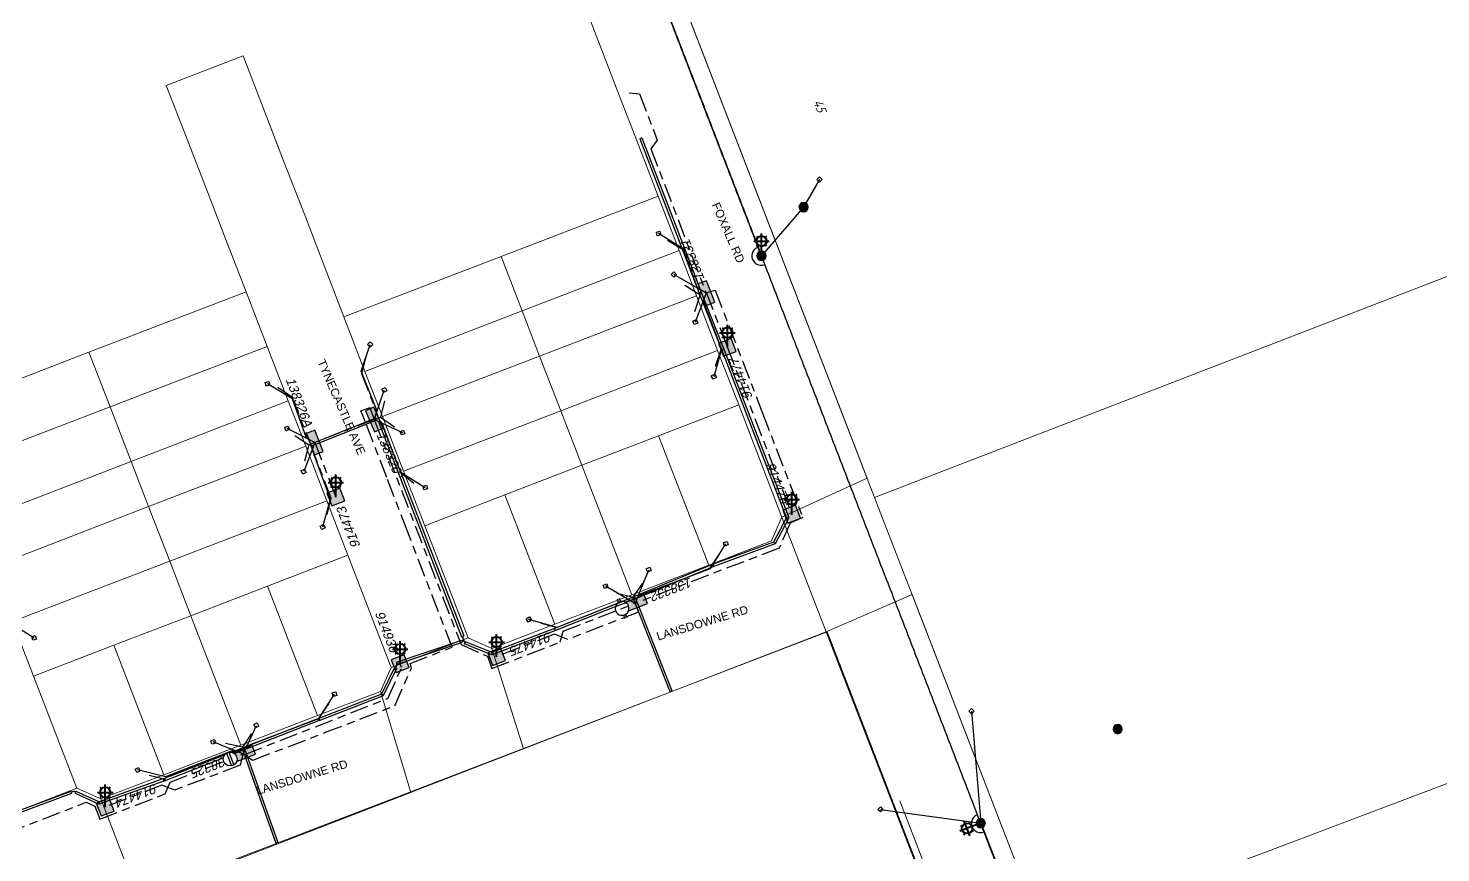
# Model space of a CAD drawing. Header units: metres. Extents: x 310412 to 311596, y 6269899 to 6270937.
# Drawn here: x 310709.8 to 311015.2, y 6270524.5 to 6270702.7 of the extents above; entities that cross this region are included whole.
import ezdxf
from ezdxf.enums import TextEntityAlignment as Align

# ---------------------------------------------------------------- set-up
doc = ezdxf.new("R2010")
doc.units = ezdxf.units.M
for name, pattern in [('Cable Exist OH', [1, 1, 0]), ('Cable Exist UG', [8.2, 4, -1.2, 1.8, -1.2]), ('Dash', [5, 3, -2]), ('DASHED', [0.75, 0.5, -0.25])]:
    doc.linetypes.add(name, pattern=pattern)
doc.layers.get('0').update_dxf_attribs({"color": 6})
for name, color, linetype in [('_User D-LOT', 1, 'Continuous'), ('Duct_SP_EXT', 7, 'Continuous'), ('Equip_LV_EXT', 7, 'Continuous'), ('Equip_SP_SL_EXT', 7, 'Continuous'), ('Mains_LV_EXT', 7, 'Continuous'), ('Mains_SL_EXT', 7, 'Continuous'), ('Notes', 7, 'Continuous'), ('Notes_HV_MISC', 7, 'Continuous'), ('Notes_LV_MISC', 7, 'Continuous'), ('Services_SP_EXT', 7, 'Continuous'), ('Span_SP_MISC', 7, 'Continuous'), ('SupportsOH_SP_TR_HV_LV_SL_EXT', 7, 'Continuous'), ('SupportsUG_SP_LV_EXT', 7, 'Continuous'), ('SupportsUG_SP_LV_SL_EXT', 7, 'Continuous'), ('Trench_SP_EXT', 7, 'Continuous')]:
    doc.layers.add(name, color=color, linetype=linetype)
doc.layers.add('_User F-LOT', color=7, linetype='DASHED', lineweight=0, true_color=0x969696)
doc.layers.add('_User Gas', color=7, linetype='Dash', lineweight=0, true_color=0x2eff31)
doc.layers.add('Cadastre Land Parcels_SP_EXT', color=9, linetype='Continuous', lineweight=5)
doc.layers.add('Cadastre Roads_SP_EXT', color=9, linetype='Continuous', lineweight=5)
doc.styles.add('ARIAL', font='arial.ttf', dxfattribs={"height": 2})
doc.styles.add('COLUMN_LABEL', font='arial.ttf')
doc.styles.add('iecARIAL', font='arial.ttf', dxfattribs={"height": 2})
doc.styles.add('ISOCP ITALIC', font='isocp.shx', dxfattribs={"oblique": 20})
doc.styles.add('POLE_LABEL', font='arial.ttf')
doc.styles.get("Standard").update_dxf_attribs({"font": 'arial.ttf'})

# ---------------------------------------------------------------- blocks, each defined once
blk = doc.blocks.new('COLUMN_EXT')
blk.add_hatch(color=256).paths.add_polyline_path([(-1.49, 1.48), (-1.49, -1.49), (1.48, -1.49), (1.48, 1.48)])
blk.add_lwpolyline([(-1.49, -1.49), (1.48, -1.49), (1.48, 1.48), (-1.49, 1.48)], close=True)
at = {"style": 'COLUMN_LABEL', "oblique": 15, "flags": 8}
blk.add_attdef('ASSET_NUM', text='', height=2, rotation=180, dxfattribs=at).set_placement((2, 2), align=Align.MIDDLE_LEFT)
at = {"flags": 9}
for tag, style, p in [('STRUCTURE_PLANT_NUMBER', 'POLE_LABEL', (1.81, 0.03)), ('STREET_CODE', 'COLUMN_LABEL', (1.81, -0.2))]:
    blk.add_attdef(tag, text='', height=0.2, dxfattribs=dict(at, style=style)).set_placement(p, align=Align.MIDDLE_LEFT)
at = {"flags": 1}
blk.add_attdef('Z', (1.81, -2.35), '', height=0.2, dxfattribs=at)
at = {"flags": 9}
for tag, p in [('COLUMN_TYPE', (1.81, -0.4)), ('OWNED_BY', (1.81, -0.6)), ('STATE', (1.81, -0.8)), ('USAGE', (1.81, -1)), ('STREETNAME', (1.81, -1.6)), ('SUBURB', (1.81, -1.8)), ('LEGEND', (1.81, -1.2)), ('LOCATION', (1.81, -1.4)), ('NOTES', (1.81, -2))]:
    blk.add_attdef(tag, text='', height=0.2, dxfattribs=at).set_placement(p, align=Align.MIDDLE_LEFT)
blk = doc.blocks.new('PILLAR_EXT')
blk.add_hatch(color=256).paths.add_polyline_path([(-2.475, 0.99), (-2.475, -0.99), (2.475, -0.99), (2.475, 0.99)])
blk.add_lwpolyline([(-2.475, -0.99), (2.475, -0.99), (2.475, 0.99), (-2.475, 0.99)], close=True)
at = {"style": 'ARIAL', "oblique": 15, "flags": 8}
blk.add_attdef('ASSET_NUM', (1.5, 3.5), '', height=2, dxfattribs=at)
for tag, p, flags in [('OWNED_BY', (0, -0.2), 9), ('STATE', (0, -0.4), 9), ('SUPPORT_TYPE', (0, -0.6), 9), ('STREETNAME', (0, -1.8), 9), ('SUBURB', (0, -2), 1), ('USAGE', (0, -0.8), 9), ('LEGEND', (0, -1), 9), ('LOCATION', (0, -1.2), 9), ('NOTES', (0, -1.4), 9), ('PARENT', (0, -1.6), 9)]:
    blk.add_attdef(tag, p, '', height=0.2, dxfattribs=dict(flags=flags))
blk = doc.blocks.new('SL_LANTERN_EXT')
at = {"lineweight": 40}
for p, q in [((-2.25, 4.22), (2.25, 4.22)), ((-1.46, 5.68), (-1.06, 5.28)), ((0, 1.97), (0, 6.47)), ((1.46, 5.68), (1.06, 5.28)), ((-1.46, 2.76), (-1.06, 3.16)), ((0, 0), (0, 2.72)), ((1.46, 2.76), (1.06, 3.16))]:
    blk.add_line(p, q, dxfattribs=at)
blk.add_circle((0, 4.22), 1.5, dxfattribs=at)
at = {"style": 'iecARIAL', "flags": 9}
blk.add_attdef('ASSET_NUM', (1.5, 1.5), '', height=2.5, dxfattribs=at)
for tag, p, height, flags in [('OPERATING_VOLTAGE', (0.98, -1.65), 0.2, 9), ('ORIENTATION', (0.98, -1.85), 0.2, 9), ('OWNED_BY', (0.98, -2.05), 0.2, 9), ('STATE', (0.98, -2.25), 0.2, 9), ('CONSTRUCTED_VOLTAGE', (0.98, -0.65), 0.2, 9), ('CONTROL_TYPE', (0.98, -0.85), 0.2, 9), ('LANTERN_PURPOSE', (0.98, -1.05), 0.2, 9), ('LANTERN_TYPE', (0.98, -1.25), 0.2, 9), ('NO_PHASES', (0.98, -1.45), 0.2, 9), ('USAGE', (0.98, -2.45), 0.2, 9), ('CEXIST', (0.98, -2.65), 0.2, 9), ('CNEW', (0.98, -2.85), 0.2, 9), ('CNUMBER', (0.98, -3.05), 0.2, 9), ('CREMOVE', (0.98, -3.25), 0.2, 9), ('CREPLACE', (0.98, -3.45), 0.2, 9), ('LKINGHEIGHT', (0.98, -3.65), 0.2, 9), ('LBRACKET', (0.98, -3.85), 0.2, 9), ('LBRACKETVOCAB', (0.98, -4.05), 0.2, 9), ('LCATEGORY', (0.98, -4.25), 0.2, 9), ('LNUMBER', (2.18, -3.25), 2.5, 8), ('LCHARGE1', (0.98, -4.45), 0.2, 9), ('LCHARGE1PERCENT', (0.98, -4.65), 0.2, 9), ('LCHARGE2', (0.98, -4.85), 0.2, 9), ('LCHARGE2PERCENT', (0.98, -5.05), 0.2, 9), ('LCHARGE3', (0.98, -5.25), 0.2, 9), ('LCHARGE3PERCENT', (0.98, -5.45), 0.2, 9), ('LEXIST', (0.98, -5.65), 0.2, 9), ('LLAMP', (0.98, -5.85), 0.2, 9), ('LLAMPVOCAB', (0.98, -6.05), 0.2, 9), ('LMAST', (0.98, -6.25), 0.2, 9), ('LMASTVOCAB', (0.98, -6.45), 0.2, 9), ('LNEW', (0.98, -6.65), 0.2, 9), ('LANTNUMBER', (0.98, -6.85), 0.2, 9), ('LOUTREACH', (0.98, -7.25), 0.2, 9), ('LOUTREACHVOCAB', (0.98, -7.45), 0.2, 9), ('LRATECODE', (0.98, -7.65), 0.2, 9), ('LREMOVE', (0.98, -7.85), 0.2, 9), ('LREPLACE', (0.98, -8.05), 0.2, 9), ('LTYPE', (0.98, -8.25), 0.2, 9), ('STREETNAME', (0.98, -9.25), 0.2, 9), ('SUBURB', (0.98, -9.45), 0.2, 1), ('LTYPEVOCAB', (0.98, -8.45), 0.2, 9), ('LEGEND', (0.98, -8.65), 0.2, 9), ('LOCATION', (0.98, -8.85), 0.2, 9), ('NOTES', (0.98, -9.05), 0.2, 9)]:
    blk.add_attdef(tag, p, '', height=height, dxfattribs=dict(flags=flags))
blk = doc.blocks.new('CCP_EXT')
blk.add_wipeout([(0, 0.57), (0.57, 0), (0, -0.57), (-0.57, 0)])
blk.add_lwpolyline([(-0.57, 0), (0, 0.57), (0.57, 0), (0, -0.57), (-0.57, 0)])
at = {"flags": 1}
blk.add_attdef('Z', (0, 0), '', height=0.2, dxfattribs=at)
at = {"flags": 9}
for tag, p in [('CCP_TYPE', (0, 0)), ('CONSTRUCTED_VOLTAGE', (0, -0.2)), ('OPERATING_VOLTAGE', (0, -0.6)), ('ORIENTATION', (0, -0.8)), ('OWNED_BY', (0, -1)), ('STATE', (0, -1.8)), ('NO_PHASES', (0, -0.4)), ('USAGE', (0, -1.2)), ('LEGEND', (0, -1.4)), ('LIFE_SUPPORT', (0, -1.6)), ('NOTES', (0, -2))]:
    blk.add_attdef(tag, text='', height=0.2, dxfattribs=at).set_placement(p, align=Align.MIDDLE_LEFT)
blk = doc.blocks.new('POLE_EXT')
blk.add_hatch(color=256).paths.add_polyline_path([(-1, 0, 1), (1, 0, 1)])
blk.add_lwpolyline([(-1, 0, 1), (1, 0, 1)], format="xyb", close=True)
for tag, height, flags, p in [('pNumber', 2.5, 8, (-17.84, 2.07)), ('OWNED_BY', 0.2, 9, (1.35, -0.4)), ('SPECIAL_USE', 0.2, 9, (1.35, -0.8)), ('STATE', 0.2, 9, (1.35, -1)), ('cLV', 0.2, 9, (1.35, -1.4)), ('hDepth', 0.2, 9, (1.35, -1.6)), ('hDia', 0.2, 9, (1.35, -1.8)), ('cHV', 0.2, 9, (1.35, -2)), ('PARENT', 0.2, 9, (1.35, -0.6)), ('USAGE', 0.2, 9, (1.35, -1.2)), ('LBRACKET', 0.2, 9, (1.35, -2.2)), ('LExisting', 0.2, 9, (1.35, -2.4)), ('LANTNUMBER', 0.2, 9, (1.35, -2.6)), ('LOther', 0.2, 9, (1.35, -2.8)), ('LRemove', 0.2, 9, (1.35, -3)), ('cLinedev', 0.2, 9, (1.35, -3.4)), ('pExisting', 0.2, 9, (1.35, -3.8)), ('pFooting', 0.2, 9, (1.35, -4.4)), ('pNew', 0.2, 9, (1.35, -4.6)), ('pRelocate', 0.2, 9, (1.35, -5)), ('pRemove', 0.2, 9, (1.35, -5.2)), ('pReplace', 0.2, 9, (1.35, -5.4)), ('pStay', 0.2, 9, (1.35, -5.6)), ('pType', 0.2, 9, (1.35, -5.8)), ('cspan', 0.2, 9, (1.35, -6)), ('STREETNAME', 0.2, 9, (1.35, -6.2)), ('LEGEND', 0.2, 9, (1.35, -3.2)), ('LOCATION', 0.2, 9, (1.35, -3.6)), ('PFNUMBER', 0.2, 9, (1.35, -4)), ('NEWPFNUMBER', 0.2, 9, (1.35, -4.2)), ('SUBURB', 0.2, 9, (1.35, -6.4)), ('OPERATED_BY', 0.2, 9, (1.36, -7.01)), ('NOTES', 0.2, 9, (1.35, -6.6)), ('MAINTAINED_BY', 0.2, 9, (1.36, -6.81))]:
    blk.add_attdef(tag, text='', height=height, dxfattribs=dict(flags=flags)).set_placement(p, align=Align.MIDDLE_LEFT)
at = {"style": 'POLE_LABEL', "flags": 9}
for tag, p in [('STRUCTURE_PLANT_NUMBER', (1.35, 0.03)), ('STREET_CODE', (1.35, -0.2))]:
    blk.add_attdef(tag, text='', height=0.2, dxfattribs=at).set_placement(p, align=Align.MIDDLE_LEFT)
at = {"style": 'POLE_LABEL', "oblique": 15, "flags": 9}
blk.add_attdef('ASSET_NUM', text='', height=2, dxfattribs=at).set_placement((2, 2), align=Align.MIDDLE_LEFT)
at = {"flags": 1}
blk.add_attdef('Z', (1.35, -7.33), '', height=0.2, dxfattribs=at)
blk = doc.blocks.new('LV_UG_LINKS_CLOSED_EXT')
blk.add_wipeout([(-1.06, 1.06), (-1.18, 0.92), (-1.29, 0.76), (-1.37, 0.59), (-1.43, 0.42), (-1.48, 0.23), (-1.49, 0.05), (-1.49, -0.14), (-1.46, -0.33), (-1.41, -0.51), (-1.33, -0.68), (-1.24, -0.84), (-1.12, -0.99), (-0.99, -1.12), (-0.84, -1.24), (-0.68, -1.33), (-0.51, -1.41), (-0.33, -1.46), (-0.14, -1.49), (0.05, -1.49), (0.23, -1.48), (0.42, -1.43), (0.59, -1.37), (0.76, -1.29), (0.92, -1.18), (1.06, -1.06), (1.18, -0.92), (1.29, -0.76), (1.37, -0.59), (1.43, -0.42), (1.48, -0.23), (1.49, -0.05), (1.49, 0.14), (1.46, 0.33), (1.41, 0.51), (1.33, 0.68), (1.24, 0.84), (1.12, 0.99), (0.99, 1.12), (0.84, 1.24), (0.68, 1.33), (0.51, 1.41), (0.33, 1.46), (0.14, 1.49), (-0.05, 1.49), (-0.23, 1.48), (-0.42, 1.43), (-0.59, 1.37), (-0.76, 1.29), (-0.92, 1.18)])
for p, q in [((-0.25, -1.48), (-0.25, 1.48)), ((0.25, -1.48), (0.25, 1.48))]:
    blk.add_line(p, q)
blk.add_circle((0, 0), 1.5)
at = {"flags": 9}
for tag, p in [('ACTUAL_STATUS', (0, 0)), ('CONSTRUCTED_VOLTAGE', (0, -0.2)), ('OPERATING_VOLTAGE', (0, -0.6)), ('ORIENTATION', (0, -0.8)), ('STATE', (0, -1)), ('SWITCH_TYPE', (0, -1.2)), ('NO_PHASES', (0, -0.4)), ('USAGE', (0, -1.4)), ('NOTES', (0, -1.6))]:
    blk.add_attdef(tag, text='', height=0.2, dxfattribs=at).set_placement(p, align=Align.MIDDLE_LEFT)
at = {"flags": 1}
blk.add_attdef('Z', (0, 0), '', height=0.2, dxfattribs=at)
blk = doc.blocks.new('LV_UG_LINKS_OPEN_EXT')
for p, q in [((-0.25, 1.47), (-0.25, 2.22)), ((0.25, 1.47), (0.25, 2.22)), ((-0.25, -1.47), (-0.25, -2.22)), ((0.25, -1.47), (0.25, -2.22))]:
    blk.add_line(p, q)
at = {"flags": 9}
for tag, p in [('ACTUAL_STATUS', (0, 0)), ('CONSTRUCTED_VOLTAGE', (0, -0.2)), ('OPERATING_VOLTAGE', (0, -0.6)), ('ORIENTATION', (0, -0.8)), ('STATE', (0, -1)), ('SWITCH_TYPE', (0, -1.2)), ('NO_PHASES', (0, -0.4)), ('USAGE', (0, -1.4)), ('NOTES', (0, -1.6))]:
    blk.add_attdef(tag, text='', height=0.2, dxfattribs=at).set_placement(p, align=Align.MIDDLE_LEFT)
at = {"flags": 1}
blk.add_attdef('Z', (0, 0), '', height=0.2, dxfattribs=at)
blk.add_wipeout([(-0.25, 1.47), (-0.43, 1.43), (-0.61, 1.36), (-0.77, 1.28), (-0.93, 1.17), (-1.07, 1.05), (-1.19, 0.9), (-1.29, 0.75), (-1.38, 0.58), (-1.44, 0.4), (-1.48, 0.22), (-1.49, 0.03), (-1.49, -0.16), (-1.45, -0.34), (-1.4, -0.52), (-1.32, -0.69), (-1.23, -0.85), (-1.11, -1), (-0.98, -1.13), (-0.83, -1.24), (-0.66, -1.34), (-0.49, -1.41), (-0.31, -1.46), (-0.13, -1.49), (0.06, -1.49), (0.25, -1.47), (0.43, -1.43), (0.61, -1.36), (0.77, -1.28), (0.93, -1.17), (1.07, -1.05), (1.19, -0.9), (1.29, -0.75), (1.38, -0.58), (1.44, -0.4), (1.48, -0.22), (1.49, -0.03), (1.49, 0.16), (1.45, 0.34), (1.4, 0.52), (1.32, 0.69), (1.23, 0.85), (1.11, 1), (0.98, 1.13), (0.83, 1.24), (0.66, 1.34), (0.49, 1.41), (0.31, 1.46), (0.13, 1.49), (-0.06, 1.49)])
blk.add_lwpolyline([(0, -1.49, 1), (0, 1.49, 1)], format="xyb", close=True)
blk = doc.blocks.new('A$C64462609')
at = {"layer": '_User D-LOT', "color": 1, "lineweight": 0, "true_color": 0xfc0307}
for p in [(310643.18, 6270480.5), (310911.14, 6270498.24)]:
    blk.add_line(p, (310882.55, 6270572.27), dxfattribs=at)
at = {"layer": '_User F-LOT', "lineweight": 0}
blk.add_line((310909.7, 6270501.97), (310882.55, 6270572.26), dxfattribs=at)

msp = doc.modelspace()

# ---------------------------------------------------------------- linework, layer by layer
at = {"layer": 'Cadastre Land Parcels_SP_EXT', "linetype": 'Continuous'}
msp.add_lwpolyline([(311292.03, 6270936.73), (311181.56, 6270894.97), (311123.41, 6270872.98), (311107.52, 6270866.97), (311091.62, 6270860.96), (311075.73, 6270854.95), (311059.83, 6270848.94), (311043.94, 6270842.93), (311039.7, 6270841.32), (311025.98, 6270836.14), (310978.65, 6270818.24), (310957.95, 6270810.41), (310930.91, 6270800.19), (310863.98, 6270774.89), (310863.85, 6270774.83), (310861.67, 6270774.01), (310830.58, 6270762.25), (310892.79, 6270601.34), (311433.59, 6270810)], dxfattribs=at)
for points in [[(310850.5, 6270654.67), (310845.95, 6270666.46), (310812, 6270653.41), (310816.56, 6270641.63), (310850.5, 6270654.67)], [(310816.56, 6270641.63), (310812, 6270653.41), (310778.03, 6270640.35), (310782.58, 6270628.56), (310816.56, 6270641.63)], [(310854.28, 6270644.88), (310850.5, 6270654.67), (310816.56, 6270641.63), (310820.34, 6270631.84), (310854.28, 6270644.88)], [(310761.42, 6270633.97), (310756.86, 6270645.76), (310722.89, 6270632.7), (310727.44, 6270620.91), (310761.42, 6270633.97)], [(310858.84, 6270633.09), (310854.28, 6270644.88), (310820.34, 6270631.84), (310824.9, 6270620.05), (310858.84, 6270633.09)], [(310820.34, 6270631.84), (310816.56, 6270641.63), (310782.58, 6270628.56), (310786.37, 6270618.78), (310820.34, 6270631.84)], [(310727.44, 6270620.91), (310722.89, 6270632.7), (310688.91, 6270619.64), (310693.47, 6270607.85), (310727.44, 6270620.91)], [(310765.98, 6270622.18), (310761.42, 6270633.97), (310727.44, 6270620.91), (310732, 6270609.12), (310765.98, 6270622.18)], [(310846.08, 6270614.65), (310863.39, 6270621.3), (310858.84, 6270633.09), (310824.9, 6270620.05), (310829.46, 6270608.26), (310846.08, 6270614.65)], [(310824.9, 6270620.05), (310820.34, 6270631.84), (310786.37, 6270618.78), (310790.93, 6270606.99), (310824.9, 6270620.05)], [(310732, 6270609.12), (310727.44, 6270620.91), (310693.47, 6270607.85), (310698.03, 6270596.06), (310732, 6270609.12)], [(310769.76, 6270612.39), (310765.98, 6270622.18), (310732, 6270609.12), (310735.79, 6270599.33), (310769.76, 6270612.39)], [(310812.84, 6270601.87), (310829.46, 6270608.26), (310824.9, 6270620.05), (310790.93, 6270606.99), (310795.49, 6270595.2), (310812.84, 6270601.87)], [(310870.52, 6270591.92), (310872.75, 6270597.05), (310863.39, 6270621.3), (310846.08, 6270614.65), (310856.9, 6270586.68), (310870.52, 6270591.92)], [(310856.9, 6270586.68), (310846.08, 6270614.65), (310829.46, 6270608.26), (310840.27, 6270580.29), (310856.9, 6270586.68)], [(310774.32, 6270600.6), (310769.76, 6270612.39), (310735.79, 6270599.33), (310740.35, 6270587.54), (310774.32, 6270600.6)], [(310735.79, 6270599.33), (310732, 6270609.12), (310698.03, 6270596.06), (310701.81, 6270586.27), (310735.79, 6270599.33)], [(310840.27, 6270580.29), (310829.46, 6270608.26), (310812.84, 6270601.87), (310823.65, 6270573.9), (310840.27, 6270580.29)], [(310740.35, 6270587.54), (310735.79, 6270599.33), (310701.81, 6270586.27), (310706.37, 6270574.48), (310740.35, 6270587.54)], [(310761.53, 6270582.14), (310778.88, 6270588.82), (310774.32, 6270600.6), (310740.35, 6270587.54), (310744.9, 6270575.76), (310761.53, 6270582.14)]]:
    msp.add_lwpolyline(points, close=True, dxfattribs=at)
at = {"layer": 'Duct_SP_EXT'}
for p, q in [((310842, 6270678.84), (310842.22, 6270678.92)), ((310842.44, 6270679.01), (310842.22, 6270678.92)), ((310851.13, 6270655.18), (310851.35, 6270655.26)), ((310851.13, 6270655.18), (310851.35, 6270655.26)), ((310851.57, 6270655.35), (310851.35, 6270655.26)), ((310851.58, 6270655.35), (310851.35, 6270655.26)), ((310851.58, 6270655.35), (310855.3, 6270645.65)), ((310854.85, 6270645.48), (310855.07, 6270645.56)), ((310854.93, 6270645.28), (310855.15, 6270645.36)), ((310855.3, 6270645.65), (310855.07, 6270645.56)), ((310855.37, 6270645.45), (310855.15, 6270645.36)), ((310859.71, 6270633.17), (310859.93, 6270633.26)), ((310859.71, 6270633.17), (310859.93, 6270633.26)), ((310860.15, 6270633.35), (310859.93, 6270633.26)), ((310860.15, 6270633.34), (310859.93, 6270633.26)), ((310770.71, 6270612.85), (310784.8, 6270618.46)), ((310770.88, 6270612.4), (310784.98, 6270618.01)), ((310784.8, 6270618.46), (310784.89, 6270618.23)), ((310784.98, 6270618.01), (310784.89, 6270618.23)), ((310785.67, 6270617.46), (310785.89, 6270617.55)), ((310786.11, 6270617.64), (310785.89, 6270617.55)), ((310770.71, 6270612.85), (310770.79, 6270612.62)), ((310770.88, 6270612.4), (310770.79, 6270612.62)), ((310790.21, 6270605.71), (310790.43, 6270605.79)), ((310790.21, 6270605.71), (310790.43, 6270605.79)), ((310790.66, 6270605.88), (310790.43, 6270605.79)), ((310790.66, 6270605.88), (310790.43, 6270605.79)), ((310873.76, 6270597.01), (310870.93, 6270591.67)), ((310874.19, 6270596.78), (310871.26, 6270591.29)), ((310873.75, 6270596.81), (310873.97, 6270596.9)), ((310873.76, 6270597.01), (310873.97, 6270596.9)), ((310874.2, 6270596.98), (310873.97, 6270596.9)), ((310874.19, 6270596.78), (310873.97, 6270596.9)), ((310870.93, 6270591.67), (310871.09, 6270591.48)), ((310871.26, 6270591.29), (310871.09, 6270591.48)), ((310857.86, 6270586.87), (310857.96, 6270586.65)), ((310857.87, 6270586.88), (310857.96, 6270586.65)), ((310858.04, 6270586.43), (310857.96, 6270586.65)), ((310858.05, 6270586.43), (310857.96, 6270586.65))]:
    msp.add_line(p, q, dxfattribs=at)
at = {"layer": 'Mains_LV_EXT', "linetype": 'Continuous'}
msp.add_lwpolyline([(310867.51, 6270655.37, 1.02436), (310869.04, 6270651.68)], format="xyb", dxfattribs=at)
at = {"layer": 'Mains_LV_EXT', "linetype": 'Cable Exist UG'}
msp.add_lwpolyline([(310784.6, 6270618.13), (310771.72, 6270613.19)], dxfattribs=at)
at = {"layer": 'Notes_LV_MISC', "linetype": 'Cable Exist UG'}
for points in [[(310856.33, 6270645.66), (310860.96, 6270633.69)], [(310860.96, 6270633.69), (310874.9, 6270597.58)], [(310771.72, 6270613.19), (310776.27, 6270601.4)]]:
    msp.add_lwpolyline(points, dxfattribs=at)
at = {"layer": 'Trench_SP_EXT', "linetype": 'Cable Exist UG'}
for points in [[(310853.88, 6270641.53), (310855.06, 6270645.06), (310851.73, 6270647.13)], [(310858.4, 6270629.71), (310859.62, 6270633.26)], [(310784.89, 6270618.23), (310785.91, 6270618.64)], [(310770.41, 6270612.69), (310771.37, 6270613.06)], [(310793.17, 6270604.3), (310790.01, 6270606.89)], [(310837.05, 6270580.65), (310840.59, 6270579.76), (310842.65, 6270582.81)]]:
    msp.add_lwpolyline(points, dxfattribs=at)

# ---------------------------------------------------------------- block references
at = {"layer": 'Equip_SP_SL_EXT', "xscale": 0.75, "yscale": 0.75, "zscale": 0.75}
for p in [(310868.32, 6270653.54), (310860.94, 6270633.74), (310776.27, 6270601.4), (310874.85, 6270597.71)]:
    msp.add_blockref('SL_LANTERN_EXT', p, dxfattribs=at)
at = {"layer": 'Notes'}
msp.add_blockref('A$C64462609', (0, 0), dxfattribs=at)
at = {"layer": 'Notes_HV_MISC'}
for p in [(310877.43, 6270664.07), (310868.32, 6270653.54)]:
    msp.add_blockref('POLE_EXT', p, dxfattribs=at)
at = {"layer": 'SupportsOH_SP_TR_HV_LV_SL_EXT'}
for p in [(310877.43, 6270664.07), (310868.32, 6270653.54)]:
    msp.add_blockref('POLE_EXT', p, dxfattribs=at)
at = {"layer": 'SupportsUG_SP_LV_EXT'}
ref = msp.add_blockref('PILLAR_EXT', (310856.39, 6270645.5), dxfattribs=dict(at, rotation=111.1210561882657))
ref.add_attrib('ASSET_NUM', '138331', (310856.04, 6270648.56), dxfattribs={"layer": '0', "height": 2, "rotation": 111.1211, "style": 'ARIAL', "oblique": 15})
ref = msp.add_blockref('PILLAR_EXT', (310771.72, 6270613.19), dxfattribs=dict(at, rotation=291.1140575227546))
ref.add_attrib('ASSET_NUM', '138326A', (310765.38, 6270626.81), dxfattribs={"layer": '0', "height": 2, "rotation": 291.1141, "style": 'ARIAL', "oblique": 15})
ref = msp.add_blockref('PILLAR_EXT', (310784.59, 6270618.16), dxfattribs=dict(at, rotation=293.2686231493269))
ref.add_attrib('ASSET_NUM', '138326', (310784.98, 6270614.94), dxfattribs={"layer": '0', "height": 2, "rotation": 293.2686, "style": 'ARIAL', "oblique": 15})
ref = msp.add_blockref('PILLAR_EXT', (310840.98, 6270578.42), dxfattribs=dict(at, rotation=201.0067540625609))
ref.add_attrib('ASSET_NUM', '138332', (310852.97, 6270584.1), dxfattribs={"layer": '0', "height": 2, "rotation": 201.0068, "style": 'ARIAL', "oblique": 15})
at = {"layer": 'SupportsUG_SP_LV_SL_EXT'}
ref = msp.add_blockref('COLUMN_EXT', (310860.94, 6270633.74), dxfattribs=dict(at, rotation=291.1210561882655))
ref.add_attrib('ASSET_NUM', '914477', dxfattribs={"layer": '0', "height": 2, "rotation": 111.1211, "style": 'COLUMN_LABEL', "oblique": 15}).set_placement((310865.54, 6270622.56), align=Align.MIDDLE_LEFT)
ref = msp.add_blockref('COLUMN_EXT', (310874.85, 6270597.71), dxfattribs=dict(at, rotation=111.1182893992971))
ref.add_attrib('ASSET_NUM', '914476', dxfattribs={"layer": '0', "height": 2, "rotation": 291.1183, "style": 'COLUMN_LABEL', "oblique": 15}).set_placement((310870.11, 6270608.86), align=Align.MIDDLE_LEFT)
ref = msp.add_blockref('COLUMN_EXT', (310776.27, 6270601.4), dxfattribs=dict(at, rotation=291.1227288880468))
ref.add_attrib('ASSET_NUM', '914473', dxfattribs={"layer": '0', "height": 2, "rotation": 111.1227, "style": 'COLUMN_LABEL', "oblique": 15}).set_placement((310780.71, 6270590.43), align=Align.MIDDLE_LEFT)

# ---------------------------------------------------------------- texts
at = {"layer": 'Cadastre Land Parcels_SP_EXT', "style": 'ISOCP ITALIC', "oblique": 20}
msp.add_text('45', height=2, rotation=291.1305, dxfattribs=at).set_placement((310879.52, 6270686.87))
at = {"layer": 'Cadastre Roads_SP_EXT'}
for s, rotation, p in [('FOXALL RD', 293.5323, (310857.53, 6270664.58)), ('TYNECASTLE AVE', 293.5329, (310772.23, 6270630.67))]:
    msp.add_text(s, height=1.8, rotation=rotation, dxfattribs=at).set_placement(p)

# ---------------------------------------------------------------- next in the draw order: linework, layer by layer
at = {"layer": '_User Gas', "linetype": 'Continuous', "flags": 128}
msp.add_lwpolyline([(310898.25, 6270535.79), (310911.1, 6270502.51), (310920.4, 6270478.44), (310938.95, 6270430.42)], dxfattribs=at)
at = {"layer": 'Cadastre Land Parcels_SP_EXT', "linetype": 'Continuous'}
for points in [[(311435, 6270810.01), (311434.95, 6270810.53), (311433.59, 6270810), (310892.79, 6270601.34), (310929.43, 6270506.55), (311494.07, 6270719.93), (311493.63, 6270721.04), (311488.55, 6270726.88), (311485.42, 6270729.14), (311485.06, 6270729.39), (311474.96, 6270738.53), (311454.15, 6270768.42), (311436, 6270798.9), (311435, 6270810.01)], [(310942.4, 6270473), (311493.93, 6270682.06), (311497.82, 6270711.38), (311497.73, 6270712.49), (311494.07, 6270719.93), (310929.43, 6270506.55), (310942.4, 6270473)], [(310823.65, 6270573.9), (310812.84, 6270601.87), (310795.49, 6270595.2), (310804.86, 6270570.96), (310810.03, 6270568.67), (310823.65, 6270573.9)], [(310728.28, 6270569.37), (310744.9, 6270575.76), (310740.35, 6270587.54), (310706.37, 6270574.48), (310710.93, 6270562.7), (310728.28, 6270569.37)], [(310785.96, 6270559.41), (310788.25, 6270564.58), (310778.88, 6270588.82), (310761.53, 6270582.14), (310772.34, 6270554.18), (310785.96, 6270559.41)], [(310772.34, 6270554.18), (310761.53, 6270582.14), (310744.9, 6270575.76), (310755.72, 6270547.79), (310772.34, 6270554.18)], [(310755.72, 6270547.79), (310744.9, 6270575.76), (310728.28, 6270569.37), (310739.1, 6270541.4), (310755.72, 6270547.79)], [(310910.99, 6270498.06), (310882.31, 6270572.28), (310733.66, 6270514.86), (310731.41, 6270509.57), (310757.11, 6270443.19), (310762.32, 6270440.78), (310910.99, 6270498.06)], [(310739.1, 6270541.4), (310728.28, 6270569.37), (310710.93, 6270562.7), (310720.3, 6270538.46), (310725.48, 6270536.16), (310739.1, 6270541.4)]]:
    msp.add_lwpolyline(points, close=True, dxfattribs=at)
at = {"layer": 'Duct_SP_EXT'}
for p, q in [((310803.55, 6270571.15), (310803.77, 6270571.24)), ((310803.99, 6270571.33), (310803.77, 6270571.24)), ((310823.74, 6270572.59), (310810.08, 6270567.34)), ((310823.56, 6270573.03), (310823.65, 6270572.81)), ((310823.56, 6270573.03), (310823.65, 6270572.81)), ((310823.74, 6270572.59), (310823.65, 6270572.81)), ((310823.74, 6270572.59), (310823.65, 6270572.81)), ((310789.36, 6270565.73), (310803.54, 6270570.51)), ((310789.51, 6270565.28), (310803.7, 6270570.06)), ((310803.54, 6270570.51), (310803.62, 6270570.29)), ((310803.7, 6270570.06), (310803.62, 6270570.29)), ((310804.11, 6270569.71), (310804.2, 6270569.93)), ((310809.9, 6270567.34), (310804.11, 6270569.71)), ((310804.29, 6270570.15), (310804.2, 6270569.93)), ((310810.08, 6270567.79), (310804.29, 6270570.15)), ((310809.9, 6270567.79), (310809.99, 6270567.56)), ((310810.08, 6270567.79), (310809.99, 6270567.56)), ((310789.36, 6270565.73), (310789.44, 6270565.51)), ((310789.51, 6270565.28), (310789.44, 6270565.51)), ((310809.9, 6270567.34), (310809.99, 6270567.56)), ((310810.08, 6270567.34), (310809.99, 6270567.56)), ((310786.25, 6270558.88), (310789.04, 6270564.61)), ((310786.6, 6270558.5), (310789.47, 6270564.4)), ((310789.04, 6270564.61), (310789.26, 6270564.5)), ((310789.47, 6270564.4), (310789.26, 6270564.5)), ((310786.25, 6270558.88), (310786.43, 6270558.69)), ((310786.6, 6270558.5), (310786.43, 6270558.69)), ((310848.52, 6270559.38), (310848.74, 6270559.47)), ((310848.96, 6270559.55), (310848.74, 6270559.47)), ((310772.47, 6270553.58), (310772.55, 6270553.36)), ((310772.64, 6270553.13), (310772.55, 6270553.36)), ((310772.57, 6270553.61), (310772.66, 6270553.39)), ((310772.74, 6270553.16), (310772.66, 6270553.39)), ((310755.97, 6270547.15), (310756.06, 6270546.93)), ((310755.97, 6270547.15), (310756.06, 6270546.93)), ((310755.99, 6270547.05), (310756.21, 6270547.13)), ((310755.99, 6270547.05), (310763.3, 6270526.58)), ((310756.14, 6270546.71), (310756.06, 6270546.93)), ((310756.14, 6270546.71), (310756.06, 6270546.93)), ((310756.44, 6270547.21), (310756.21, 6270547.13)), ((310756.44, 6270547.21), (310763.76, 6270526.74)), ((310738.96, 6270540.55), (310739.04, 6270540.32)), ((310739.12, 6270540.1), (310739.04, 6270540.32)), ((310739.05, 6270540.55), (310739.14, 6270540.32)), ((310739.23, 6270540.1), (310739.14, 6270540.32)), ((310701.17, 6270531.27), (310719.04, 6270537.87)), ((310701.34, 6270530.82), (310719.21, 6270537.42)), ((310719.04, 6270537.87), (310719.12, 6270537.64)), ((310719.21, 6270537.42), (310719.12, 6270537.64)), ((310719.88, 6270537.41), (310719.98, 6270537.63)), ((310719.88, 6270537.41), (310724.95, 6270535.12)), ((310720.08, 6270537.85), (310719.98, 6270537.63)), ((310720.08, 6270537.85), (310725.14, 6270535.56)), ((310725.12, 6270535.11), (310739.12, 6270540.1)), ((310724.95, 6270535.12), (310725.04, 6270535.34)), ((310724.96, 6270535.56), (310725.04, 6270535.34)), ((310725.14, 6270535.56), (310725.04, 6270535.34)), ((310725.12, 6270535.11), (310725.04, 6270535.34)), ((310763.3, 6270526.58), (310763.53, 6270526.66)), ((310763.76, 6270526.74), (310763.53, 6270526.66))]:
    msp.add_line(p, q, dxfattribs=at)
at = {"layer": 'Mains_LV_EXT', "linetype": 'Continuous'}
msp.add_lwpolyline([(310915, 6270532.79, 1.01746), (310916.45, 6270529.06)], format="xyb", dxfattribs=at)
at = {"layer": 'Mains_LV_EXT', "linetype": 'Cable Exist OH'}
msp.add_lwpolyline([(310935.46, 6270479.9), (310915.73, 6270530.93)], dxfattribs=at)
at = {"layer": 'Mains_SL_EXT', "linetype": 'Cable Exist OH'}
msp.add_lwpolyline([(310915.73, 6270530.93), (310935.46, 6270479.9), (310956.81, 6270424.25)], dxfattribs=at)
at = {"layer": 'Span_SP_MISC', "lineweight": 35}
msp.add_line((310935.46, 6270479.9), (310915.73, 6270530.93), dxfattribs=at)
at = {"layer": 'Trench_SP_EXT', "linetype": 'Cable Exist UG'}
for points in [[(310820.67, 6270574.12), (310824.16, 6270573.21)], [(310804.2, 6270569.93), (310803.77, 6270571.14)], [(310804.04, 6270570.39), (310803.64, 6270570.22)], [(310789.44, 6270565.39), (310789.26, 6270564.6)], [(310735.93, 6270541.33), (310739.48, 6270540.45)], [(310720.02, 6270537.66), (310719.6, 6270537.82), (310719.12, 6270537.64)]]:
    msp.add_lwpolyline(points, dxfattribs=at)

# ---------------------------------------------------------------- next in the draw order: block references
at = {"layer": 'Equip_SP_SL_EXT', "xscale": 0.75, "yscale": 0.75, "zscale": 0.75}
for p in [(310811.03, 6270566.91), (310790.18, 6270565.4), (310726.4, 6270534.42)]:
    msp.add_blockref('SL_LANTERN_EXT', p, dxfattribs=at)
at = {"layer": 'Equip_SP_SL_EXT', "xscale": 0.75, "yscale": 0.75, "zscale": 0.75, "rotation": 111.1194986520348}
msp.add_blockref('SL_LANTERN_EXT', (310915.73, 6270530.93), dxfattribs=at)
at = {"layer": 'Notes_HV_MISC'}
for p in [(310945.34, 6270551.27), (310915.73, 6270530.93)]:
    msp.add_blockref('POLE_EXT', p, dxfattribs=at)
at = {"layer": 'Services_SP_EXT'}
for p in [(310880.88, 6270670.01), (310849.38, 6270649.5), (310783.69, 6270634.39)]:
    msp.add_blockref('CCP_EXT', p, dxfattribs=at)
for p, rotation in [((310846.08, 6270658.35), 329.4057657269044), ((310854, 6270639.21), 69.12105628767857), ((310761.48, 6270625.86), 330.1625379285554), ((310858.01, 6270627.42), 73.59196639801768), ((310786.75, 6270624.53), 251.2686229950413), ((310765.72, 6270616.23), 333.123692292456), ((310790.7, 6270615.34), 155.2686232003044), ((310769.32, 6270606.91), 69.12369242359262), ((310773.4, 6270594.93), 73.11711217778445), ((310860.6, 6270591.32), 241.2361649853025), ((310843.94, 6270585.71), 159.0067538802073), ((310834.61, 6270582.13), 63.00675365405626)]:
    msp.add_blockref('CCP_EXT', p, dxfattribs=dict(at, rotation=rotation))
at = {"layer": 'SupportsOH_SP_TR_HV_LV_SL_EXT'}
for p in [(310945.34, 6270551.27), (310915.73, 6270530.93)]:
    msp.add_blockref('POLE_EXT', p, dxfattribs=at)
at = {"layer": 'SupportsUG_SP_LV_EXT'}
ref = msp.add_blockref('PILLAR_EXT', (310756.22, 6270545.87), dxfattribs=dict(at, rotation=201.0067540625609))
ref.add_attrib('ASSET_NUM', '138325', (310753.56, 6270545.91), dxfattribs={"layer": '0', "height": 2, "rotation": 201.0068, "style": 'ARIAL', "oblique": 15})
at = {"layer": 'SupportsUG_SP_LV_SL_EXT'}
ref = msp.add_blockref('COLUMN_EXT', (310790.18, 6270565.4), dxfattribs=dict(at, rotation=111.1213314689341))
ref.add_attrib('ASSET_NUM', '914936', dxfattribs={"layer": '0', "height": 2, "rotation": 291.1213, "style": 'COLUMN_LABEL', "oblique": 15}).set_placement((310785.6, 6270576.71), align=Align.MIDDLE_LEFT)
ref = msp.add_blockref('COLUMN_EXT', (310811.03, 6270566.91), dxfattribs=dict(at, rotation=21.00331941674773))
ref.add_attrib('ASSET_NUM', '914475', dxfattribs={"layer": '0', "height": 2, "rotation": 201.0033, "style": 'COLUMN_LABEL', "oblique": 15}).set_placement((310822.82, 6270571.37), align=Align.MIDDLE_LEFT)
ref = msp.add_blockref('COLUMN_EXT', (310726.4, 6270534.42), dxfattribs=dict(at, rotation=21.00874100281838))
ref.add_attrib('ASSET_NUM', '914474', dxfattribs={"layer": '0', "height": 2, "rotation": 201.0087, "style": 'COLUMN_LABEL', "oblique": 15}).set_placement((310737.56, 6270538.58), align=Align.MIDDLE_LEFT)

# ---------------------------------------------------------------- next in the draw order: texts
at = {"layer": 'Cadastre Roads_SP_EXT'}
for p in [(310845.96, 6270570.38), (310759.35, 6270537.04)]:
    msp.add_text('LANSDOWNE RD', height=1.8, rotation=16.8317, dxfattribs=at).set_placement(p)

# ---------------------------------------------------------------- next in the draw order: linework, layer by layer
at = {"layer": 'Cadastre Roads_SP_EXT', "linetype": 'Continuous'}
msp.add_lwpolyline([(310891.18, 6270605.5), (310841.97, 6270732.81), (310824.1, 6270723.05), (310828.51, 6270711.63), (310833.06, 6270699.84), (310837.62, 6270688.05), (310841.4, 6270678.25), (310845.95, 6270666.46), (310850.5, 6270654.67), (310854.28, 6270644.88), (310858.84, 6270633.09), (310863.39, 6270621.3), (310872.75, 6270597.05), (310891.18, 6270605.5)], close=True, dxfattribs=at)
at = {"layer": 'Duct_SP_EXT'}
for p, q in [((310842, 6270678.84), (310851.13, 6270655.18)), ((310842.44, 6270679.01), (310851.57, 6270655.35)), ((310851.13, 6270655.18), (310854.85, 6270645.48)), ((310854.93, 6270645.28), (310859.71, 6270633.17)), ((310855.37, 6270645.45), (310860.15, 6270633.35)), ((310859.71, 6270633.17), (310873.75, 6270596.81)), ((310860.15, 6270633.34), (310874.2, 6270596.98)), ((310790.21, 6270605.71), (310785.67, 6270617.46)), ((310790.66, 6270605.88), (310786.11, 6270617.64)), ((310870.93, 6270591.67), (310857.87, 6270586.88)), ((310871.26, 6270591.29), (310858.04, 6270586.43))]:
    msp.add_line(p, q, dxfattribs=at)
at = {"layer": 'Mains_LV_EXT', "linetype": 'Cable Exist OH'}
msp.add_lwpolyline([(310868.32, 6270653.54), (310847.21, 6270708.18), (310834.96, 6270739.86)], dxfattribs=at)
at = {"layer": 'Mains_LV_EXT', "linetype": 'Cable Exist UG'}
msp.add_lwpolyline([(310839.68, 6270688.78), (310841.91, 6270688.54), (310841.91, 6270688.54), (310845.78, 6270678.53), (310844.36, 6270676.66), (310856.4, 6270645.47)], dxfattribs=at)
at = {"layer": 'Mains_SL_EXT', "linetype": 'Cable Exist OH'}
msp.add_lwpolyline([(310834.96, 6270739.86), (310847.21, 6270708.18), (310868.32, 6270653.54)], dxfattribs=at)
at = {"layer": 'Services_SP_EXT'}
for points in [[(310880.88, 6270670.01), (310877.43, 6270664.07), (310868.32, 6270653.54)], [(310856.39, 6270645.5), (310854.45, 6270646.61), (310851.41, 6270655.05), (310846.08, 6270658.35)], [(310856.39, 6270645.5), (310849.38, 6270649.5)], [(310856.39, 6270645.5), (310854, 6270639.21)], [(310856.38, 6270645.54), (310855.72, 6270643.72), (310859.65, 6270633.34), (310858.01, 6270627.42)], [(310784.6, 6270618.13), (310785.21, 6270619.98), (310781.75, 6270628.63), (310783.69, 6270634.39)], [(310771.72, 6270613.19), (310769.91, 6270614.11), (310766.9, 6270622.61), (310761.48, 6270625.86)], [(310784.59, 6270618.16), (310786.75, 6270624.53)], [(310784.59, 6270618.16), (310790.7, 6270615.34)], [(310771.72, 6270613.19), (310765.72, 6270616.23)], [(310771.72, 6270613.19), (310769.32, 6270606.91)], [(310771.72, 6270613.19), (310771.12, 6270611.61), (310775.02, 6270600.98), (310773.4, 6270594.93)]]:
    msp.add_lwpolyline(points, dxfattribs=at)
at = {"layer": 'Trench_SP_EXT', "linetype": 'Cable Exist UG'}
for points in [[(310848, 6270656.94), (310851.23, 6270654.98)], [(310782.73, 6270631.69), (310781.85, 6270628.14), (310785.89, 6270617.55)], [(310763.7, 6270625.13), (310766.74, 6270623.08), (310770.71, 6270613)], [(310786.79, 6270622.19), (310785.91, 6270618.64), (310788.95, 6270616.59)], [(310767.38, 6270614.73), (310770.41, 6270612.69), (310769.53, 6270609.13)], [(310774.38, 6270597.65), (310775.26, 6270601.2), (310770.71, 6270613)], [(310859.27, 6270589.2), (310857.21, 6270586.15)]]:
    msp.add_lwpolyline(points, dxfattribs=at)

# ---------------------------------------------------------------- next in the draw order: block references
at = {"layer": 'Services_SP_EXT'}
for p, rotation in [((310795.62, 6270603.46), 149.1271235491029), ((310818.01, 6270574.94), 343.7070585147466), ((310711.01, 6270570.98), 150.8318512541838), ((310775.99, 6270558.83), 240.7229682057988), ((310759.09, 6270552.07), 159.0067538802073), ((310749.75, 6270548.48), 63.00675365405626), ((310733.41, 6270542.45), 342.2030809155448)]:
    msp.add_blockref('CCP_EXT', p, dxfattribs=dict(at, rotation=rotation))
for p in [(310913.71, 6270555.16), (310894.02, 6270533.92)]:
    msp.add_blockref('CCP_EXT', p, dxfattribs=at)

# ---------------------------------------------------------------- next in the draw order: linework, layer by layer
at = {"layer": 'Cadastre Roads_SP_EXT', "linetype": 'Continuous'}
for points in [[(310804.86, 6270570.96), (310795.49, 6270595.2), (310790.93, 6270606.99), (310786.37, 6270618.78), (310782.58, 6270628.56), (310778.03, 6270640.35), (310773.47, 6270652.14), (310769.68, 6270661.93), (310765.12, 6270673.72), (310760.57, 6270685.51), (310756.21, 6270696.78), (310739.61, 6270690.37), (310743.96, 6270679.12), (310748.52, 6270667.34), (310753.07, 6270655.55), (310756.86, 6270645.76), (310761.42, 6270633.97), (310765.98, 6270622.18), (310769.76, 6270612.39), (310774.32, 6270600.6), (310778.88, 6270588.82), (310788.25, 6270564.58), (310804.86, 6270570.96)], [(310720.3, 6270538.46), (310710.93, 6270562.7), (310706.37, 6270574.48), (310701.81, 6270586.27), (310698.03, 6270596.06), (310693.47, 6270607.85), (310688.91, 6270619.64), (310685.13, 6270629.43), (310680.57, 6270641.22), (310676.01, 6270653), (310671.72, 6270664.11), (310651.58, 6270656.32), (310700.15, 6270530.71), (310720.3, 6270538.46)], [(310882.31, 6270572.28), (310872.75, 6270597.05), (310870.52, 6270591.92), (310856.9, 6270586.68), (310840.27, 6270580.29), (310823.65, 6270573.9), (310810.03, 6270568.67), (310816.82, 6270546.98), (310882.31, 6270572.28)], [(310955.4, 6270439.37), (310942.4, 6270473), (310929.43, 6270506.55), (310900.92, 6270580.32), (310882.31, 6270572.28), (310910.99, 6270498.06), (310936.54, 6270431.87), (310955.4, 6270439.37)], [(310792.46, 6270537.57), (310785.96, 6270559.41), (310772.34, 6270554.18), (310755.72, 6270547.79), (310739.1, 6270541.4), (310725.48, 6270536.16), (310733.66, 6270514.86), (310792.46, 6270537.57)]]:
    msp.add_lwpolyline(points, close=True, dxfattribs=at)
at = {"layer": 'Duct_SP_EXT'}
for p, q in [((310803.55, 6270571.15), (310790.21, 6270605.71)), ((310803.99, 6270571.33), (310790.66, 6270605.88)), ((310823.56, 6270573.03), (310809.9, 6270567.79)), ((310772.47, 6270553.58), (310786.25, 6270558.88)), ((310772.64, 6270553.13), (310786.6, 6270558.5)), ((310755.97, 6270547.15), (310772.57, 6270553.61)), ((310756.14, 6270546.71), (310772.74, 6270553.16)), ((310739.05, 6270540.55), (310755.97, 6270547.15)), ((310739.23, 6270540.1), (310756.14, 6270546.71)), ((310724.96, 6270535.56), (310738.96, 6270540.55))]:
    msp.add_line(p, q, dxfattribs=at)
at = {"layer": 'Mains_LV_EXT', "linetype": 'Cable Exist OH'}
msp.add_lwpolyline([(310915.73, 6270530.93), (310868.32, 6270653.54)], dxfattribs=at)
at = {"layer": 'Mains_LV_EXT', "linetype": 'Cable Exist UG'}
for points in [[(310756.22, 6270545.87), (310758.29, 6270544.52), (310758.29, 6270544.52), (310773.84, 6270550.49), (310789.02, 6270556.32), (310792.66, 6270564.52), (310792.32, 6270565.4), (310801.45, 6270568.96), (310801.45, 6270568.96), (310791.85, 6270593.82), (310787.3, 6270605.62), (310782.74, 6270617.41), (310781.71, 6270620.06), (310783.59, 6270620.75), (310784.59, 6270618.16)], [(310645.06, 6270523.86), (310643.44, 6270522.71), (310633.92, 6270519.15), (310633.92, 6270519.15), (310634.58, 6270517.45), (310635.2, 6270515.84), (310635.2, 6270515.84), (310639.47, 6270504.79), (310649.18, 6270500.48), (310653.92, 6270502.3), (310654.29, 6270504.58), (310700.87, 6270522.47), (310703.35, 6270528.06), (310705.24, 6270528.81), (310722.28, 6270535.47), (310724.18, 6270534.63), (310725.23, 6270531.81), (310725.23, 6270531.81), (310739.4, 6270537.27), (310740.42, 6270539.8), (310756.21, 6270545.86)]]:
    msp.add_lwpolyline(points, dxfattribs=at)
at = {"layer": 'Notes_LV_MISC', "linetype": 'Cable Exist UG'}
for points in [[(310756.57, 6270545.79), (310787.53, 6270557.89), (310790.5, 6270564.57), (310790.21, 6270565.33)], [(310756.18, 6270545.85), (310755.58, 6270543.48), (310755.58, 6270543.48), (310741.46, 6270538.06), (310738.68, 6270539.13), (310726.33, 6270534.39)]]:
    msp.add_lwpolyline(points, dxfattribs=at)
at = {"layer": 'Services_SP_EXT'}
for points in [[(310784.59, 6270618.16), (310786.19, 6270617.42), (310790.2, 6270606.83), (310795.62, 6270603.46)], [(310700, 6270585.64), (310701.69, 6270584.78), (310705.68, 6270574.34), (310711.01, 6270570.98)], [(310756.21, 6270545.86), (310757.03, 6270547.61), (310772.63, 6270553.55), (310775.99, 6270558.83)], [(310913.71, 6270555.16), (310915.73, 6270530.93)], [(310756.22, 6270545.87), (310759.09, 6270552.07)], [(310756.24, 6270545.88), (310754.22, 6270546.68), (310739.43, 6270540.94), (310733.41, 6270542.45)], [(310756.22, 6270545.87), (310749.75, 6270548.48)], [(310894.02, 6270533.92), (310915.73, 6270530.93)]]:
    msp.add_lwpolyline(points, dxfattribs=at)
at = {"layer": 'Trench_SP_EXT', "linetype": 'Cable Exist UG'}
for points in [[(310774.67, 6270556.71), (310772.6, 6270553.66)], [(310758.04, 6270550.32), (310756.1, 6270547.32), (310752.44, 6270548.16)]]:
    msp.add_lwpolyline(points, dxfattribs=at)

# ---------------------------------------------------------------- next in the draw order: block references
at = {"layer": 'Equip_LV_EXT', "rotation": 201.0067540625609}
for name, p in [('LV_UG_LINKS_OPEN_EXT', (310838.18, 6270577.34)), ('LV_UG_LINKS_CLOSED_EXT', (310753.42, 6270544.79))]:
    msp.add_blockref(name, p, dxfattribs=at)

# ---------------------------------------------------------------- next in the draw order: linework, layer by layer
at = {"layer": 'Duct_SP_EXT'}
for p, q in [((310857.86, 6270586.87), (310840.53, 6270579.74)), ((310858.05, 6270586.43), (310840.72, 6270579.3)), ((310840.46, 6270579.7), (310823.56, 6270573.03)), ((310840.64, 6270579.25), (310823.74, 6270572.59)), ((310840.46, 6270579.7), (310840.55, 6270579.47)), ((310840.53, 6270579.74), (310840.63, 6270579.52)), ((310840.64, 6270579.25), (310840.55, 6270579.47)), ((310840.56, 6270579.55), (310840.78, 6270579.64)), ((310840.56, 6270579.55), (310848.52, 6270559.38)), ((310840.72, 6270579.3), (310840.63, 6270579.52)), ((310841, 6270579.72), (310840.78, 6270579.64)), ((310841, 6270579.72), (310848.96, 6270559.55))]:
    msp.add_line(p, q, dxfattribs=at)
at = {"layer": 'Mains_LV_EXT', "linetype": 'Cable Exist UG'}
for points in [[(310856.38, 6270645.54), (310858.27, 6270646.1), (310858.27, 6270646.1), (310868.56, 6270619.54), (310877.27, 6270597.01), (310874.52, 6270595.74), (310872.14, 6270590.38), (310840.95, 6270578.4)], [(310784.59, 6270618.16), (310803.38, 6270569.51), (310809.06, 6270567), (310809.06, 6270567), (310810.02, 6270564.38), (310824.79, 6270570.05), (310825.43, 6270572.44), (310841.04, 6270578.44)]]:
    msp.add_lwpolyline(points, dxfattribs=at)
at = {"layer": 'Notes_HV_MISC', "linetype": 'Cable Exist OH', "const_width": 0.2}
msp.add_lwpolyline([(310950.23, 6270441.63), (310847.21, 6270708.18), (310834.96, 6270739.86)], dxfattribs=at)
at = {"layer": 'Notes_LV_MISC', "linetype": 'Cable Exist UG'}
msp.add_lwpolyline([(310840.97, 6270578.41), (310841.69, 6270576.54), (310841.69, 6270576.54), (310826.44, 6270570.64), (310823.59, 6270571.74), (310810.93, 6270566.88)], dxfattribs=at)
at = {"layer": 'Services_SP_EXT'}
for points in [[(310841, 6270578.42), (310841.64, 6270580.03), (310857.3, 6270585.93), (310860.6, 6270591.32)], [(310840.98, 6270578.42), (310843.94, 6270585.71)], [(310840.98, 6270578.42), (310834.61, 6270582.13)], [(310840.95, 6270578.4), (310839.4, 6270579.34), (310824.15, 6270573.21), (310818.01, 6270574.94)]]:
    msp.add_lwpolyline(points, dxfattribs=at)

doc.saveas('drawing.dxf')
